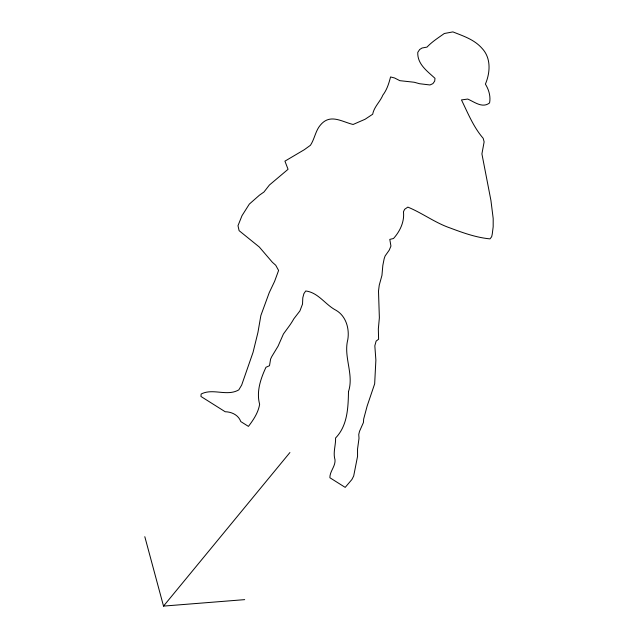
<?xml version="1.0" encoding="UTF-8"?>
<svg xmlns="http://www.w3.org/2000/svg" width="638" height="638" viewBox="0 0 638 638"><rect width="100%" height="100%" fill="white"/><g stroke="black" fill="none" stroke-linecap="round" stroke-linejoin="round"><path stroke-width="0.96" d="M144.81 536.686L163.519 606.1L289.915 452.541M163.519 606.1L244.681 599.64M348.492 391.604C348.181 407.794 347.511 425.761 335.58 437.987C335.851 445.284 332.821 452.677 335.014 459.783C335.572 466.362 329.814 471.099 329.87 477.726L345.19 487.376L351.865 479.553L353.683 476.02L357.559 456.314L357.543 449.056L359.019 438.282L358.755 434.486L359.513 431.344L363.421 422.523L363.668 419.062L367.121 406.111L374.666 383.821L375.878 360.095L374.833 345.804L376.125 341.083L378.605 339.241L378.334 329.056L379.363 317.78L378.501 291.04L379.259 285.138L381.955 275.337L382.824 265.448L384.14 258.821L385.089 256.013L389.252 250.12L390.934 246.069L389.794 239.386L393.494 238.516C399.994 231.299 404.588 221.729 403.463 211.792L404.612 209.328L407.841 207.103C422.388 213.076 435.06 222.79 450.037 227.949C462.965 232.798 476.187 237.583 490.016 238.875L491.675 236.722L492.249 234.106L493.174 226.809L493.19 218.515L490.933 200.476L481.913 153.902L484.13 141.883L483.173 138.294C473.492 127.098 467.885 113.078 461.465 99.919L467.75 99.065C474.441 101.936 482.464 108.58 489.569 102.933C490.837 96.498 488.844 89.639 485.398 84.12C490.287 72.573 491.252 58.074 482.025 48.344C474.313 39.548 463.435 36.079 452.892 31.9L444.295 33.511C438.33 37.778 432.117 41.677 426.997 47.1L422.037 48.017L419.676 49.509L417.778 52.364C417.212 64.167 427.34 71.193 435.004 78.338L434.685 81.122L432.915 83.618L429.98 84.966L419.557 83.722L414.174 82.246L399.835 80.667L394.555 77.972L390.56 76.951C388.861 83.474 387.043 89.543 382.872 95.102C380.104 101.833 374.059 106.825 372.68 114.234L365.096 119.25L353.109 124.474C341.649 121.714 330.117 113.261 320.356 125.128C315.475 130.846 314.606 138.98 310.435 145.281L304.294 149.715L284.931 161.151L288.057 169.301L269.419 185.02L263.957 192.014L259.483 195.156L249.33 204.096L242.009 215.668L237.99 225.7L239.106 230.661L259.283 246.994L272.386 262.282L275.72 265.241L278.599 270.456L274.603 281.358L269.228 292.667L260.87 315.507L257.943 332.406L253.055 352.328L241.666 385.073L238.803 389.874C226.945 396.78 212.901 387.88 201.145 394.037L200.946 396.461L225.198 411.749C231.722 411.845 238.516 415.091 240.773 421.566L248.429 426.391C253.453 419.828 258.294 412.619 259.634 404.277C256.205 391.66 260.631 378.797 265.966 367.273L269.507 365.71L270.584 359.114L271.732 356.642L278.072 346.155L283.424 333.985L288.639 326.831A224.361 129.857 39.5 0 0 293.831 318.817L299.9 310.937L302.532 304.071L302.787 297.842L303.895 293.647L305.73 290.968C318.402 292.547 325.34 304.789 336.051 310.291C346.083 316.097 349.592 328.729 347.806 339.631C343.292 356.897 354.178 374.37 348.492 391.604"/></g></svg>
